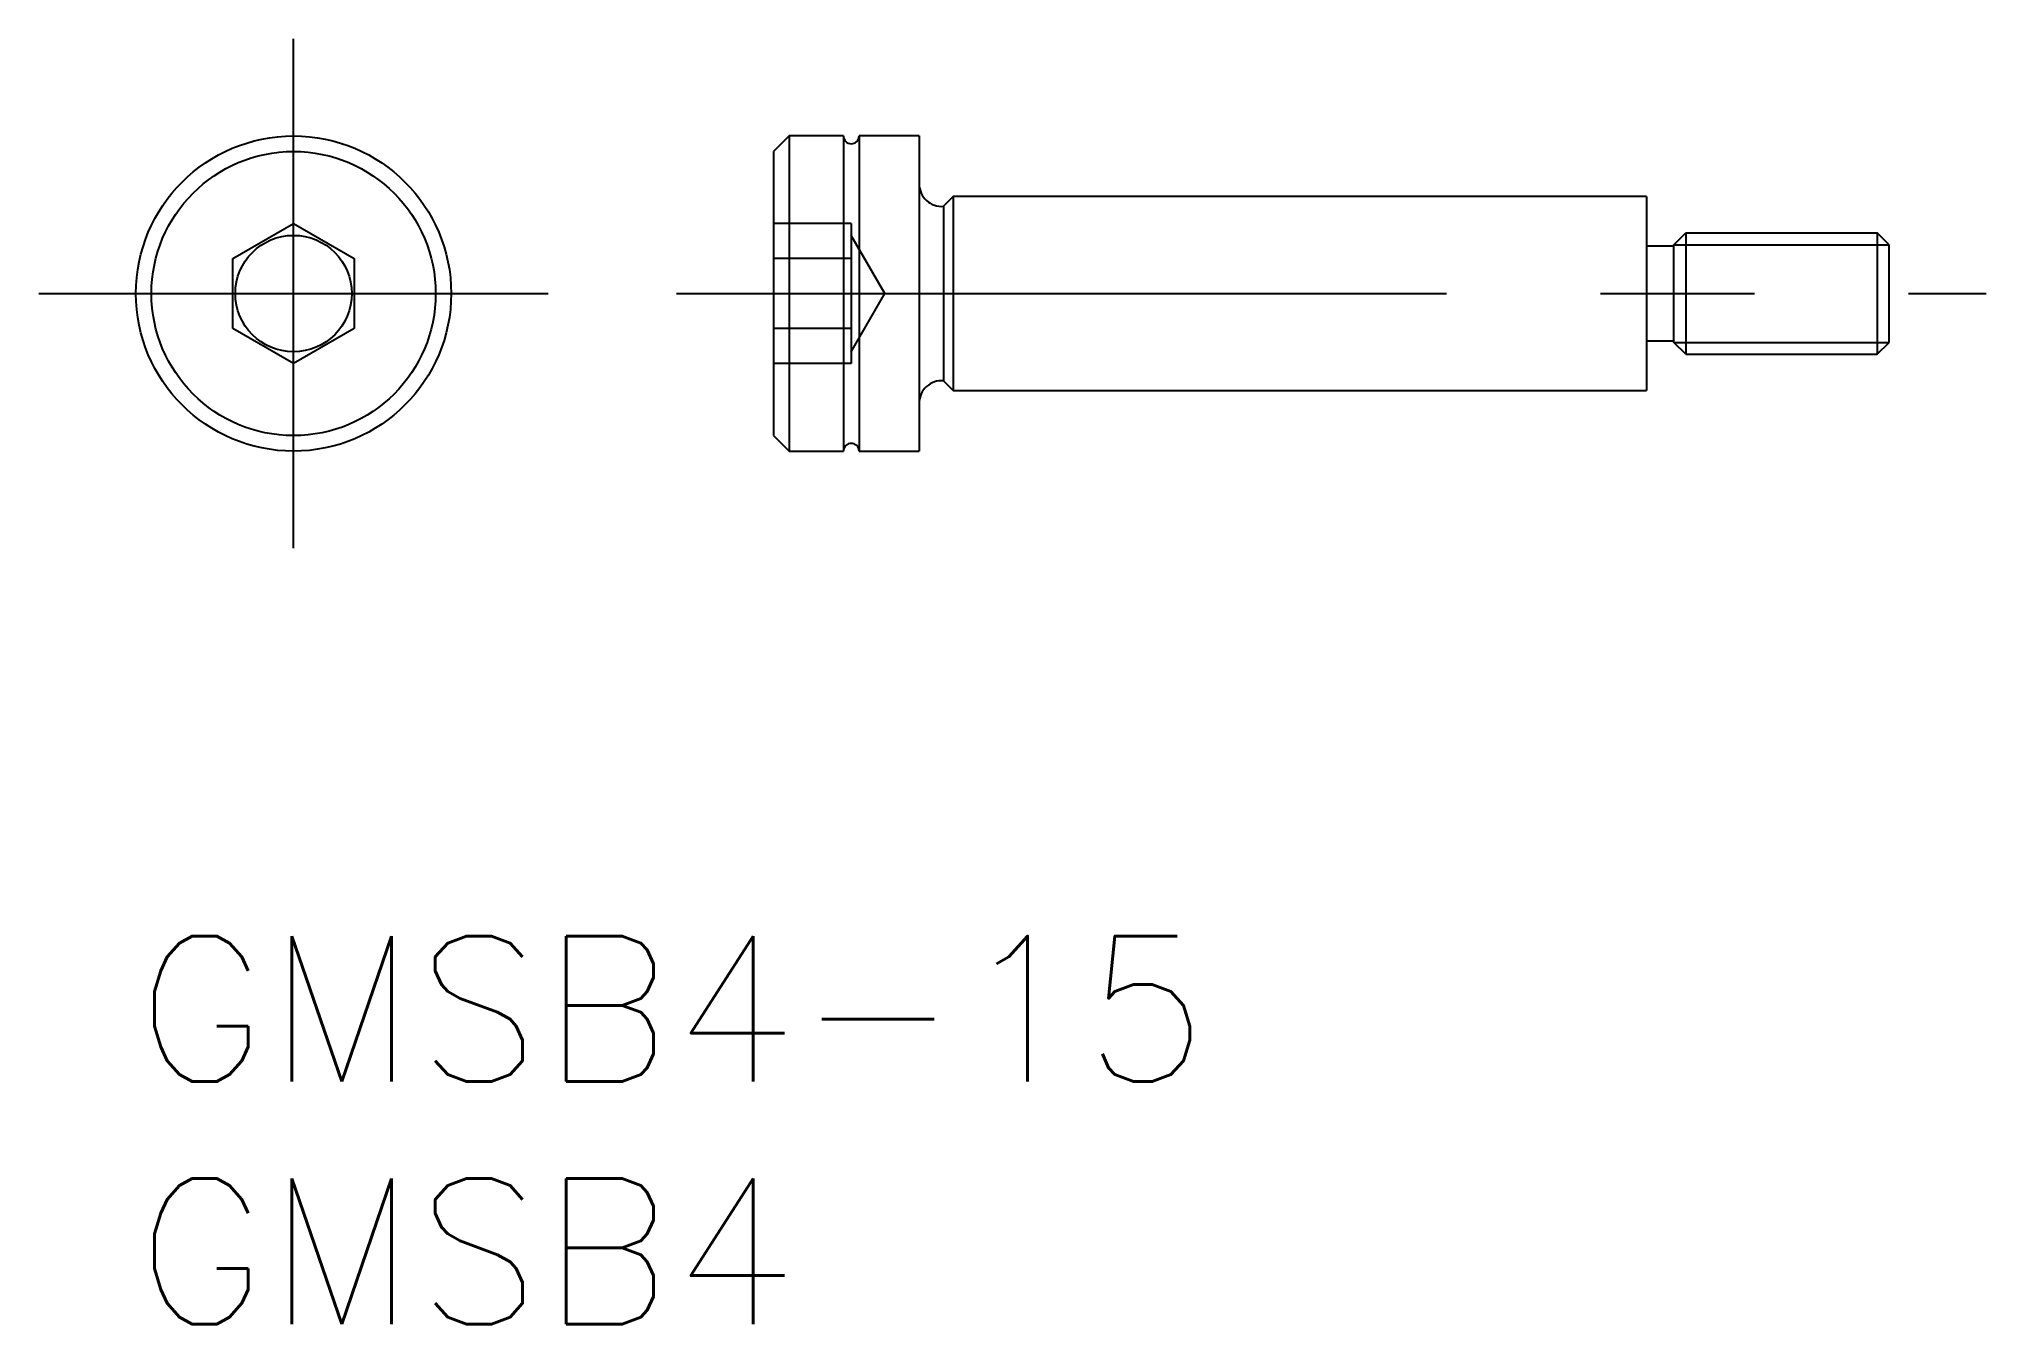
# Model space of a CAD drawing. Extents: x -2 to 38.2, y -8 to 18.5.
import ezdxf

# ---------------------------------------------------------------- set-up
doc = ezdxf.new("R2010")
doc.units = 0
doc.header["$LTSCALE"] = 0.5
doc.linetypes.add('CENTER', pattern=[50.8, 31.75, -6.35, 6.35, -6.35])
doc.linetypes.add('DASHED', pattern=[19.05, 12.7, -6.35])
for name, color, linetype in [('MSM_CENTER', 1, 'CENTER'), ('MSM_CONTINUOUS', 7, 'CONTINUOUS'), ('MSM_DASHED', 4, 'DASHED'), ('MSM_NARROW', 5, 'CONTINUOUS'), ('MSM_PART_NUMBER', 7, 'CONTINUOUS')]:
    doc.layers.add(name, color=color, linetype=linetype)
doc.styles.get("Standard").update_dxf_attribs({"font": 'txt.shx', "height": 1, "bigfont": 'bigfont.shx'})

# ---------------------------------------------------------------- blocks, each defined once
blk = doc.blocks.new('*U13')
at = {"layer": 'MSM_PART_NUMBER'}
blk.add_text('GMSB4-15', height=3, dxfattribs=at).set_placement((0, -3))
blk = doc.blocks.new('*U14')
at = {"layer": 'MSM_PART_NUMBER'}
blk.add_text('GMSB4', height=3, dxfattribs=at).set_placement((0, -8))

msp = doc.modelspace()

# ---------------------------------------------------------------- linework, layer by layer
at = {"layer": 'MSM_CENTER'}
for p, q in [((3.25, 8), (3.25, 18.5)), ((-2, 13.25), (8.5, 13.25)), ((11.15, 13.25), (38.15, 13.25))]:
    msp.add_line(p, q, dxfattribs=at)
at = {"layer": 'MSM_CONTINUOUS'}
for p, q in [((13.47, 16.5), (13.15, 16.18)), ((14.59, 16.5), (13.47, 16.5)), ((13.47, 16.5), (13.47, 10)), ((14.59, 16.5), (14.59, 10)), ((16.15, 16.5), (14.91, 16.5)), ((14.91, 16.5), (14.91, 10)), ((16.15, 16.5), (16.15, 10)), ((13.15, 16.18), (13.15, 10.32)), ((16.85, 15.25), (16.65, 15.05)), ((16.65, 15.05), (16.65, 11.45)), ((31.15, 15.25), (16.85, 15.25)), ((16.85, 15.25), (16.85, 11.25)), ((31.15, 15.25), (31.15, 11.25)), ((2, 13.972), (3.25, 14.693)), ((3.25, 14.693), (4.5, 13.972)), ((31.712, 14.257), (31.956, 14.5)), ((31.956, 14.5), (35.906, 14.5)), ((31.956, 14.5), (31.956, 12)), ((36.15, 14.257), (35.906, 14.5)), ((35.906, 14.5), (35.906, 12)), ((31.712, 14.224), (31.15, 14.224)), ((31.712, 12.243), (31.712, 14.257)), ((36.15, 12.243), (36.15, 14.257)), ((2, 12.528), (2, 13.972)), ((4.5, 13.972), (4.5, 12.528)), ((3.25, 11.807), (2, 12.528)), ((4.5, 12.528), (3.25, 11.807)), ((31.15, 12.276), (31.712, 12.276)), ((31.956, 12), (31.712, 12.243)), ((35.906, 12), (36.15, 12.243)), ((31.956, 12), (35.906, 12)), ((16.65, 11.45), (16.85, 11.25)), ((16.85, 11.25), (31.15, 11.25)), ((13.15, 10.32), (13.47, 10)), ((13.47, 10), (14.59, 10)), ((14.91, 10), (16.15, 10))]:
    msp.add_line(p, q, dxfattribs=at)
for radius in [3.25, 2.93, 1.2]:
    msp.add_circle((3.25, 13.25), radius, dxfattribs=at)
for centre, radius, start, end in [((14.75, 16.5), 0.16, 180, 0), ((16.611, 15.509), 0.461, 181.1608, 274.8648), ((16.611, 10.991), 0.461, 85.1352, 178.8392), ((14.75, 10), 0.16, 0, 180)]:
    msp.add_arc(centre, radius, start, end, dxfattribs=at)
at = {"layer": 'MSM_DASHED'}
for p, q in [((14.75, 14.693), (13.15, 14.693)), ((14.75, 14.693), (14.75, 11.807)), ((15.443, 13.25), (14.75, 14.45)), ((14.75, 13.972), (13.15, 13.972)), ((14.75, 12.05), (15.443, 13.25)), ((14.75, 12.528), (13.15, 12.528)), ((14.75, 11.807), (13.15, 11.807))]:
    msp.add_line(p, q, dxfattribs=at)
at = {"layer": 'MSM_NARROW'}
for p, q in [((31.712, 14.257), (36.15, 14.257)), ((31.712, 12.243), (36.15, 12.243))]:
    msp.add_line(p, q, dxfattribs=at)

# ---------------------------------------------------------------- block references
at = {"layer": 'MSM_CONTINUOUS'}
for name in ['*U13', '*U14']:
    msp.add_blockref(name, (0, 0), dxfattribs=at)

doc.saveas('drawing.dxf')
